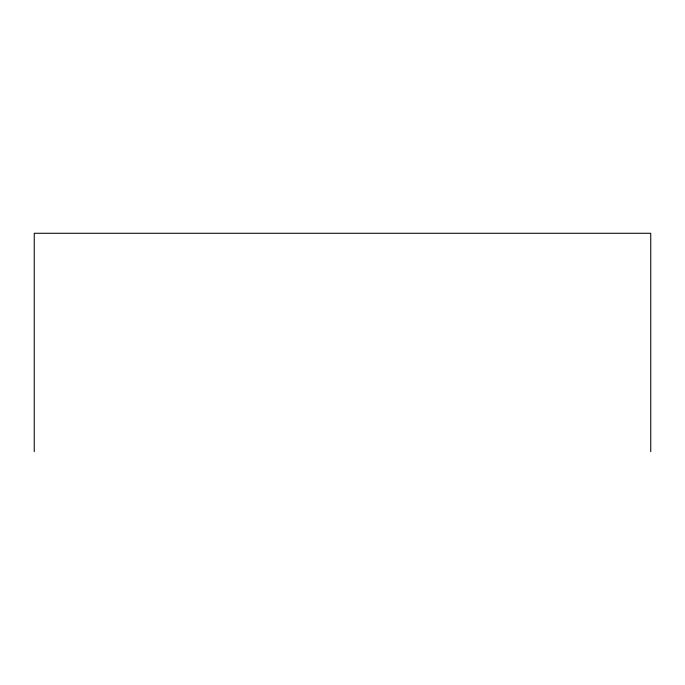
<?xml version="1.0" encoding="UTF-8"?>
<svg xmlns="http://www.w3.org/2000/svg" width="685" height="685" viewBox="0 0 685 685"><rect width="100%" height="100%" fill="white"/><g stroke="black" fill="none" stroke-linecap="round" stroke-linejoin="round"><path stroke-width="1.03" d="M650.75 451.723L650.75 233.277L34.25 233.277L34.25 451.723"/></g></svg>
